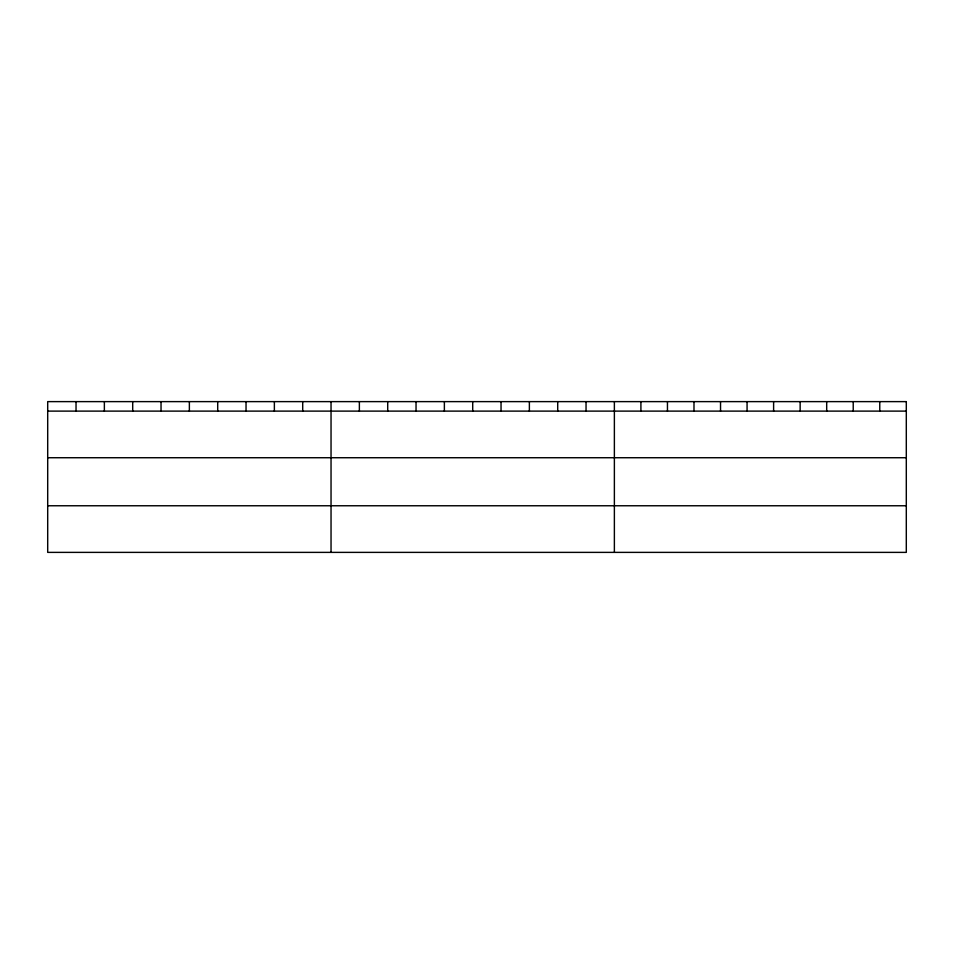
<?xml version="1.0" encoding="UTF-8"?>
<svg xmlns="http://www.w3.org/2000/svg" width="954" height="954" viewBox="0 0 954 954"><rect width="100%" height="100%" fill="white"/><g stroke="black" fill="none" stroke-linecap="round" stroke-linejoin="round"><path stroke-width="1.43" d="M47.7 411.114L906.3 411.114M47.7 457.729L906.3 457.729M47.7 505.763L906.3 505.763M879.767 401.622L879.767 411.114M853.222 401.622L853.222 411.114M826.689 401.622L826.689 411.114M800.144 401.622L800.144 411.114M773.611 401.622L773.611 411.114M747.065 401.622L747.065 411.114M720.532 401.622L720.532 411.114M693.987 401.622L693.987 411.114M667.454 401.622L667.454 411.114M640.909 401.622L640.909 411.114M614.376 401.622L614.376 552.378M586.042 401.622L586.042 411.114M557.708 401.622L557.708 411.114M529.375 401.622L529.375 411.114M501.041 401.622L501.041 411.114M472.707 401.622L472.707 411.114M444.373 401.622L444.373 411.114M416.039 401.622L416.039 411.114M387.706 401.622L387.706 411.114M359.372 401.622L359.372 411.114M331.038 401.622L331.038 552.378M302.704 401.622L302.704 411.114M274.37 401.622L274.37 411.114M246.037 401.622L246.037 411.114M217.703 401.622L217.703 411.114M189.369 401.622L189.369 411.114M161.035 401.622L161.035 411.114M132.701 401.622L132.701 411.114M104.368 401.622L104.368 411.114M76.034 401.622L76.034 411.114M906.3 401.622L47.7 401.622L47.7 552.378L906.3 552.378L906.3 401.622"/></g></svg>
